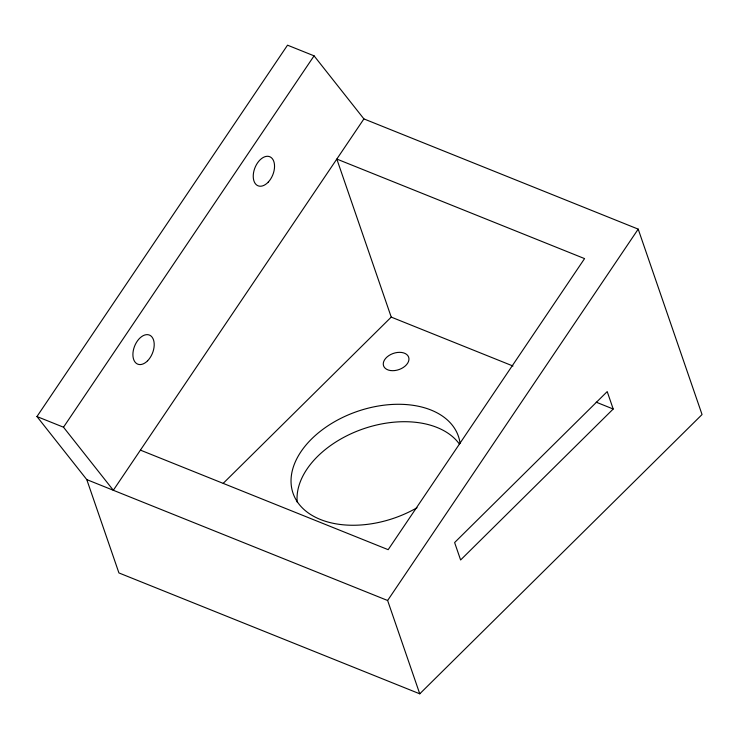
<?xml version="1.0" encoding="UTF-8"?>
<svg xmlns="http://www.w3.org/2000/svg" width="739" height="739" viewBox="0 0 739 739"><rect width="100%" height="100%" fill="white"/><g stroke="black" fill="none" stroke-linecap="round" stroke-linejoin="round"><path stroke-width="1.11" d="M36.95 416.547L287.526 45.181L314.075 55.841L363.911 118.905L638.2 229.127L702.05 414.542L419.761 693.819L118.924 572.937L86.786 479.611L36.95 416.547L63.499 427.207L113.326 490.271L363.911 118.905M63.499 427.207L314.075 55.841M419.761 693.819L387.624 600.493L638.2 229.127M223.252 483.297L391.236 317.105L336.818 159.061L584.567 258.604L388.169 549.677L140.419 450.125M613.204 409.018L460.619 559.977L454.614 542.555L607.209 391.596L613.204 409.018L596.216 402.192M391.236 317.105L512.977 366.017M86.786 479.611L387.624 600.493M417.036 507.739A87.451 56.45 -19 0 1 296.745 500.94A87.451 56.45 -19 0 1 356.438 411.715A87.451 56.45 -19 0 1 460.092 443.382M297.207 502.141A87.451 56.45 -19 0 1 361.879 429.341A87.451 56.45 -19 0 1 459.473 444.167M268.331 182.025A15.685 9.607 -68.1 0 0 270.068 156.853A15.685 9.607 -68.1 0 0 253.283 174.894A15.685 9.607 -68.1 0 0 268.331 182.025M147.615 360.771A15.685 9.607 -68.1 0 0 150.054 335.367A15.685 9.607 -68.1 0 0 132.992 352.688A15.685 9.607 -68.1 0 0 147.615 360.771M390.525 370.544A13.265 8.563 -19 0 0 408.926 358.406A13.265 8.563 -19 0 0 388.88 355.588A13.265 8.563 -19 0 0 390.525 370.544"/></g></svg>
